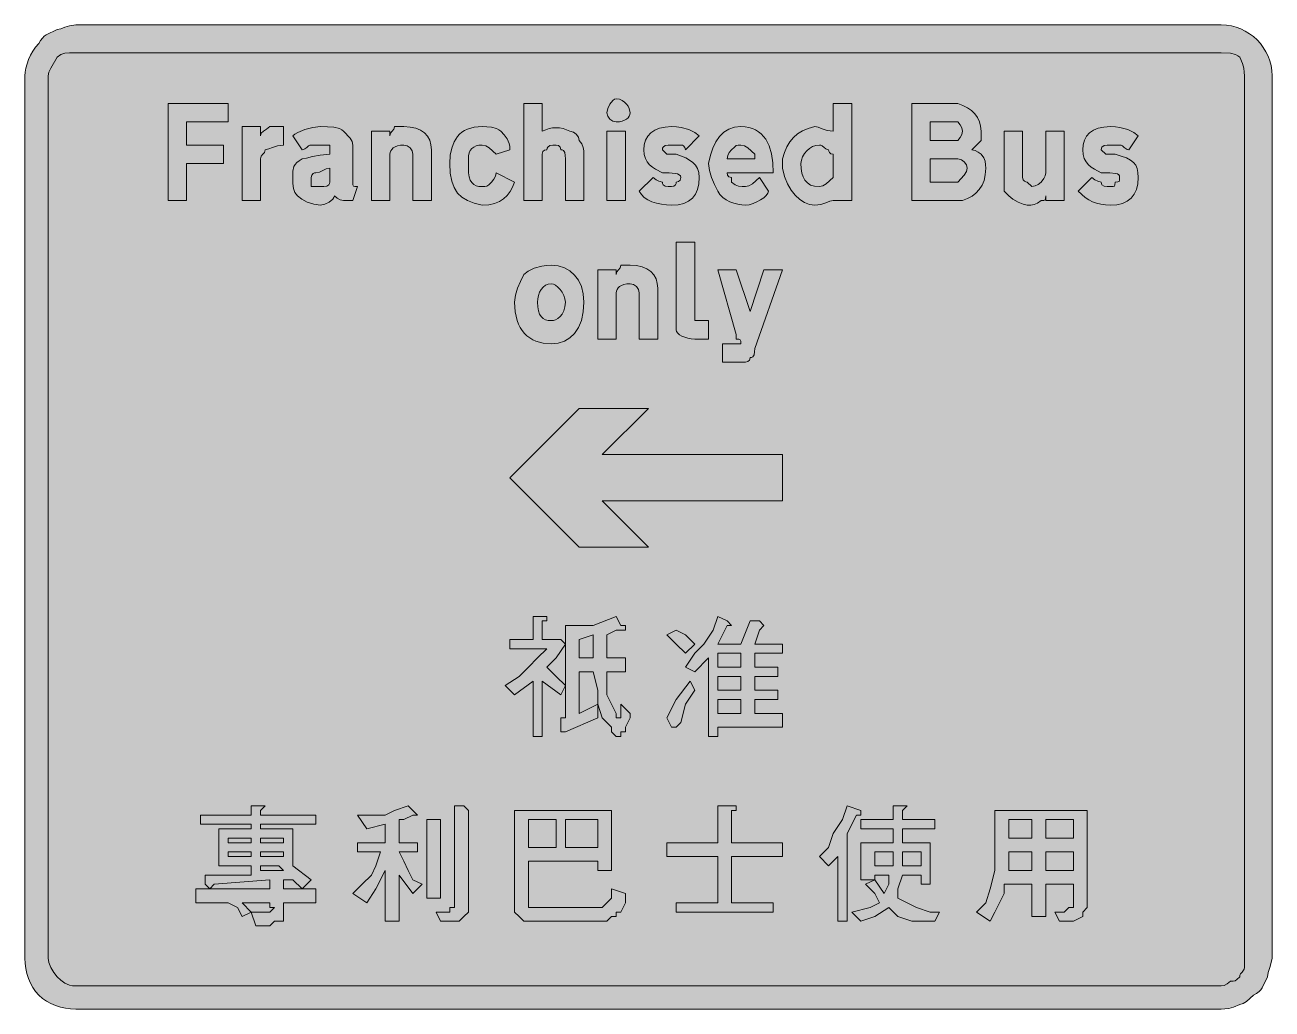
# Model space of a CAD drawing. Header units: metres. Extents: x 121 to 445, y 7 to 263.
import ezdxf

# ---------------------------------------------------------------- set-up
doc = ezdxf.new("R2010")
doc.units = ezdxf.units.M
doc.layers.add('FILL_BLACK_000000', color=7, linetype='Continuous', true_color=0x000000)
doc.layers.add('FILL_WHITE_FFFFFF', color=7, linetype='Continuous', true_color=0xffffff)

msp = doc.modelspace()

# ---------------------------------------------------------------- hatches: boundary and pattern name
at = {"layer": 'FILL_BLACK_000000', "true_color": 0x000000}
h = msp.add_hatch(color=7, dxfattribs=at)
h.dxf.hatch_style = 1
h.paths.add_polyline_path([(445.47, 20.4), (445.28, 19.31), (444.87, 18), (444.46, 16.69), (444.27, 15.6), (442.92, 12.75), (442.55, 12.21), (442.08, 11.72), (441.46, 11.25), (440.67, 10.8), (438.87, 9.15), (437.97, 8.61), (437.07, 8.4), (435.48, 7.71), (434.22, 7.35), (433.19, 7.22), (432.27, 7.2), (134.67, 7.2), (133.32, 7.26), (131.99, 7.42), (130.68, 7.71), (129.42, 8.1), (128.21, 8.61), (127.08, 9.22), (126.02, 9.96), (125.07, 10.8), (124.23, 11.75), (123.5, 12.81), (122.88, 13.94), (122.37, 15.15), (121.98, 16.41), (121.7, 17.72), (121.53, 19.05), (121.47, 20.4), (121.47, 249.6), (121.53, 250.55), (121.7, 251.59), (122.37, 253.8), (122.88, 254.92), (123.5, 256.01), (124.23, 257.05), (125.07, 258), (125.52, 258.79), (125.99, 259.41), (126.48, 259.88), (127.02, 260.25), (129.87, 261.6), (130.79, 261.79), (131.82, 262.2), (133.08, 262.61), (134.67, 262.8), (432.27, 262.8), (433.6, 262.73), (434.9, 262.53), (436.16, 262.2), (437.37, 261.75), (438.52, 261.19), (439.61, 260.52), (440.63, 259.76), (441.57, 258.9), (442.43, 257.96), (443.19, 256.94), (443.86, 255.85), (444.42, 254.7), (444.87, 253.49), (445.2, 252.23), (445.4, 250.93), (445.47, 249.6), (445.47, 20.4)])
h = msp.add_hatch(color=7, dxfattribs=at)
h.dxf.hatch_style = 1
h.paths.add_polyline_path([(278.61, 239.55), (278.45, 239.12), (278.16, 238.71), (277.77, 238.35), (277.26, 238.04), (276.65, 237.81), (275.91, 237.65), (275.07, 237.6), (274.19, 237.81), (273.42, 238.35), (272.88, 239.12), (272.67, 240), (272.88, 241.07), (273.42, 242.25), (274.19, 243.21), (274.62, 243.49), (275.07, 243.6), (275.91, 243.49), (276.65, 243.21), (277.26, 242.78), (277.77, 242.25), (278.16, 241.67), (278.45, 241.07), (278.67, 240), (278.61, 239.55)])
h = msp.add_hatch(color=7, dxfattribs=at)
h.dxf.hatch_style = 1
h.paths.add_polyline_path([(163.47, 217.2), (158.67, 217.2), (158.67, 242.4), (174.27, 242.4), (174.27, 237.6), (163.47, 237.6), (163.47, 231.6), (173.07, 231.6), (173.07, 226.8), (163.47, 226.8), (163.47, 217.2)])
h = msp.add_hatch(color=7, dxfattribs=at)
h.dxf.hatch_style = 1
h.paths.add_polyline_path([(256.77, 235.59), (257.67, 235.87), (258.57, 236.04), (259.47, 236.1), (260.37, 236.04), (261.27, 235.87), (262.17, 235.59), (263.07, 235.2), (263.95, 234.99), (264.72, 234.45), (265.26, 233.68), (265.47, 232.8), (266.16, 231.9), (266.52, 231), (266.65, 230.1), (266.67, 229.2), (266.67, 217.2), (261.87, 217.2), (261.87, 228), (261.85, 228.88), (261.72, 229.65), (261.36, 230.19), (261.07, 230.35), (260.67, 230.4), (260.62, 230.8), (260.48, 231.09), (260.07, 231.45), (259.47, 231.6), (258.59, 231.58), (257.82, 231.45), (257.28, 231.09), (257.12, 230.8), (257.07, 230.4), (256.47, 230.25), (256.06, 229.89), (255.92, 229.6), (255.87, 229.2), (255.87, 228), (255.87, 217.2), (251.07, 217.2), (251.07, 242.4), (255.87, 242.4), (255.87, 235.2), (256.77, 235.59)])
h = msp.add_hatch(color=7, dxfattribs=at)
h.dxf.hatch_style = 1
h.paths.add_polyline_path([(336.27, 242.4), (336.27, 217.2), (331.47, 217.2), (330.55, 217.01), (329.52, 216.6), (328.26, 216.19), (326.67, 216), (325.32, 216.17), (324.01, 216.66), (322.75, 217.46), (321.57, 218.55), (320.51, 219.93), (319.58, 221.57), (318.83, 223.46), (318.27, 225.6), (318.27, 228), (318.78, 229.69), (319.41, 231.17), (320.19, 232.45), (321.12, 233.55), (322.22, 234.48), (323.5, 235.26), (324.98, 235.89), (326.67, 236.4), (327.59, 236.21), (328.62, 235.8), (329.88, 235.39), (331.47, 235.2), (331.47, 242.4), (336.27, 242.4)])
h.paths.add_polyline_path([(331.47, 229.2), (330.87, 229.35), (330.46, 229.71), (330.32, 230), (330.27, 230.4), (329.87, 230.45), (329.56, 230.59), (329.07, 231), (328.58, 231.41), (328.27, 231.55), (327.87, 231.6), (326.97, 231.49), (326.11, 231.19), (325.3, 230.71), (324.57, 230.1), (323.96, 229.37), (323.48, 228.56), (323.18, 227.7), (323.07, 226.8), (323.13, 225.51), (323.31, 224.34), (323.64, 223.32), (324.12, 222.45), (324.77, 221.75), (325.6, 221.23), (326.63, 220.91), (327.87, 220.8), (328.77, 221.01), (329.67, 221.55), (331.47, 223.2), (331.47, 228), (331.47, 229.2)], flags=16)
h = msp.add_hatch(color=7, dxfattribs=at)
h.dxf.hatch_style = 1
h.paths.add_polyline_path([(361.47, 242.4), (363.87, 242.4), (365.16, 241.89), (366.33, 241.27), (367.35, 240.54), (368.22, 239.7), (368.92, 238.74), (369.44, 237.67), (369.76, 236.49), (369.87, 235.2), (369.87, 232.8), (367.47, 230.4), (368.35, 230.21), (369.12, 229.8), (369.87, 229.2), (370.56, 228.3), (370.92, 227.4), (371.05, 226.5), (371.07, 225.6), (370.96, 223.91), (370.64, 222.43), (370.12, 221.15), (369.42, 220.05), (368.55, 219.12), (367.53, 218.34), (366.36, 217.71), (365.07, 217.2), (363.87, 217.2), (362.67, 217.2), (361.47, 217.2), (351.87, 217.2), (351.87, 242.4), (360.27, 242.4), (361.47, 242.4)])
h.paths.add_polyline_path([(363.87, 237.6), (362.67, 237.6), (361.47, 237.6), (356.67, 237.6), (356.67, 232.8), (361.47, 232.8), (362.67, 232.8), (363.87, 232.8), (364.47, 233.55), (364.88, 234.32), (365.07, 235.2), (364.88, 236.08), (364.47, 236.85), (363.87, 237.6)], flags=16)
h.paths.add_polyline_path([(362.67, 222), (363.87, 222), (365.52, 223.8), (366.06, 224.7), (366.27, 225.6), (366.06, 226.48), (365.52, 227.25), (364.75, 227.79), (363.87, 228), (362.67, 228), (361.47, 228), (356.67, 228), (356.67, 222), (361.47, 222), (362.67, 222)], flags=16)
h = msp.add_hatch(color=7, dxfattribs=at)
h.dxf.hatch_style = 1
h.paths.add_polyline_path([(177.87, 236.4), (182.67, 236.4), (182.67, 234), (182.72, 234.4), (182.88, 234.71), (183.42, 235.2), (184.19, 235.69), (185.07, 236.4), (188.67, 236.4), (188.67, 231.6), (187.08, 231.41), (185.82, 231), (184.79, 230.59), (183.87, 230.4), (183.82, 230), (183.68, 229.69), (183.27, 229.2), (182.86, 228.71), (182.72, 228.4), (182.67, 228), (182.67, 217.2), (177.87, 217.2), (177.87, 236.4)])
h = msp.add_hatch(color=7, dxfattribs=at)
h.dxf.hatch_style = 1
h.paths.add_polyline_path([(204.27, 217.2), (203.39, 217.39), (202.62, 217.8), (201.87, 218.4), (201.76, 217.95), (201.48, 217.52), (200.52, 216.75), (199.34, 216.21), (198.27, 216), (196.49, 216.21), (194.82, 216.75), (193.38, 217.52), (192.27, 218.4), (191.58, 219.32), (191.22, 220.35), (191.09, 221.61), (191.07, 223.2), (191.11, 224.79), (191.37, 226.05), (191.66, 226.59), (192.08, 227.08), (192.68, 227.55), (193.47, 228), (194.6, 228.19), (196.17, 228.6), (198.2, 229.01), (200.67, 229.2), (200.67, 230.4), (200.67, 231.6), (199.47, 231.6), (195.87, 231.6), (195.47, 231.55), (195.16, 231.41), (194.67, 231), (194.18, 230.59), (193.87, 230.45), (193.47, 230.4), (191.07, 234), (191.63, 234.45), (192.36, 234.88), (194.22, 235.65), (196.3, 236.19), (198.27, 236.4), (200.05, 236.38), (201.72, 236.25), (203.16, 235.89), (203.77, 235.6), (204.27, 235.2), (205.92, 233.4), (206.46, 232.5), (206.67, 231.6), (206.67, 222), (206.69, 221.31), (206.82, 220.95), (207.18, 220.82), (207.87, 220.8), (206.67, 217.2), (204.27, 217.2)])
h.paths.add_polyline_path([(198.27, 220.8), (199.15, 220.82), (199.92, 220.95), (200.46, 221.31), (200.62, 221.6), (200.67, 222), (200.67, 225.6), (199.77, 225.41), (198.87, 225), (197.97, 224.59), (197.07, 224.4), (196.67, 224.35), (196.38, 224.21), (196.02, 223.8), (195.87, 223.2), (195.87, 220.8), (198.27, 220.8)], flags=16)
h = msp.add_hatch(color=7, dxfattribs=at)
h.dxf.hatch_style = 1
h.paths.add_polyline_path([(222.27, 217.2), (222.27, 228), (222.27, 229.2), (222.06, 230.08), (221.52, 230.85), (220.75, 231.39), (219.87, 231.6), (219.03, 231.55), (218.3, 231.39), (217.68, 231.16), (217.17, 230.85), (216.78, 230.49), (216.5, 230.08), (216.33, 229.65), (216.27, 229.2), (216.27, 228), (216.27, 217.2), (211.47, 217.2), (211.47, 235.2), (216.27, 235.2), (216.27, 234), (216.32, 234.4), (216.46, 234.71), (216.87, 235.2), (217.28, 235.69), (217.42, 236), (217.47, 236.4), (219.87, 236.4), (221.56, 236.29), (223.02, 235.97), (224.26, 235.45), (225.27, 234.75), (226.06, 233.88), (226.62, 232.86), (226.96, 231.69), (227.07, 230.4), (227.07, 217.2), (222.27, 217.2)])
h = msp.add_hatch(color=7, dxfattribs=at)
h.dxf.hatch_style = 1
h.paths.add_polyline_path([(242.67, 236.25), (243.98, 235.89), (244.57, 235.6), (245.07, 235.2), (245.95, 234.28), (246.72, 233.25), (247.26, 231.99), (247.42, 231.25), (247.47, 230.4), (243.87, 229.2), (242.07, 230.85), (241.17, 231.39), (240.27, 231.6), (239.43, 231.54), (238.7, 231.37), (238.08, 231.09), (237.57, 230.7), (237.18, 230.19), (236.9, 229.57), (236.73, 228.84), (236.67, 228), (236.67, 226.8), (236.67, 225.6), (236.73, 224.36), (236.9, 223.33), (237.18, 222.5), (237.57, 221.85), (238.08, 221.37), (238.7, 221.04), (239.43, 220.86), (240.27, 220.8), (240.98, 220.82), (241.47, 220.95), (241.96, 221.31), (242.67, 222), (243.27, 222.75), (243.68, 223.52), (243.87, 224.4), (248.67, 222), (248.16, 220.71), (247.53, 219.54), (246.75, 218.52), (245.82, 217.65), (244.72, 216.95), (243.44, 216.43), (241.96, 216.11), (240.27, 216), (238.19, 216.51), (236.43, 217.18), (234.98, 218.05), (233.82, 219.15), (232.95, 220.54), (232.34, 222.24), (231.98, 224.32), (231.87, 226.8), (231.98, 228.94), (232.34, 230.83), (232.95, 232.47), (233.82, 233.85), (234.36, 234.43), (234.98, 234.94), (235.66, 235.38), (236.43, 235.74), (238.19, 236.23), (240.27, 236.4), (242.67, 236.25)])
h = msp.add_hatch(color=7, dxfattribs=at)
h.dxf.hatch_style = 1
h.paths.add_polyline_path([(272.67, 217.2), (272.67, 235.2), (277.47, 235.2), (277.47, 217.2), (272.67, 217.2)])
h = msp.add_hatch(color=7, dxfattribs=at)
h.dxf.hatch_style = 1
h.paths.add_polyline_path([(296.56, 221.51), (296.22, 220.05), (295.66, 218.81), (294.87, 217.8), (293.86, 217.01), (292.62, 216.45), (291.16, 216.11), (289.47, 216), (288.12, 216.06), (286.81, 216.22), (285.55, 216.51), (284.37, 216.9), (283.31, 217.41), (282.38, 218.02), (281.63, 218.76), (281.07, 219.6), (284.67, 223.2), (285.42, 222.6), (286.19, 222.19), (287.07, 222), (287.12, 221.6), (287.28, 221.31), (287.82, 220.95), (288.59, 220.82), (289.47, 220.8), (290.07, 220.95), (290.48, 221.31), (290.62, 221.6), (290.67, 222), (291.27, 222.15), (291.68, 222.51), (291.82, 222.8), (291.87, 223.2), (291.76, 223.6), (291.46, 223.89), (290.98, 224.11), (290.37, 224.25), (288.83, 224.38), (287.07, 224.4), (285.31, 225.34), (284.5, 225.88), (283.77, 226.5), (283.16, 227.24), (282.68, 228.11), (282.38, 229.16), (282.27, 230.4), (282.38, 231.69), (282.72, 232.86), (283.28, 233.88), (284.07, 234.75), (285.08, 235.45), (286.32, 235.97), (287.78, 236.29), (289.47, 236.4), (290.76, 236.35), (291.95, 236.19), (293.97, 235.65), (295.55, 234.88), (296.67, 234), (293.07, 230.4), (292.92, 231), (292.56, 231.41), (292.27, 231.55), (291.87, 231.6), (289.47, 231.6), (288.59, 231.58), (287.82, 231.45), (287.28, 231.09), (287.12, 230.8), (287.07, 230.4), (288.27, 229.2), (290.67, 229.2), (293.13, 228.26), (294.15, 227.72), (295.02, 227.1), (295.72, 226.36), (296.24, 225.49), (296.56, 224.44), (296.67, 223.2), (296.56, 221.51)])
h = msp.add_hatch(color=7, dxfattribs=at)
h.dxf.hatch_style = 1
h.paths.add_polyline_path([(304.02, 223.8), (304.38, 223.39), (304.67, 223.25), (305.07, 223.2), (305.07, 222), (305.97, 221.31), (306.87, 220.95), (307.77, 220.82), (308.67, 220.8), (309.57, 221.01), (310.47, 221.55), (312.27, 223.2), (314.67, 219.6), (314.51, 219.1), (314.07, 218.53), (313.4, 217.93), (312.57, 217.35), (311.62, 216.82), (310.62, 216.39), (309.62, 216.11), (308.67, 216), (307.72, 216.06), (306.7, 216.22), (305.65, 216.51), (304.62, 216.9), (303.64, 217.41), (302.76, 218.02), (302.03, 218.76), (301.47, 219.6), (300.59, 221.4), (299.82, 223.2), (299.28, 225), (299.07, 226.8), (299.58, 228.94), (300.21, 230.83), (300.99, 232.47), (301.92, 233.85), (303.02, 234.94), (304.3, 235.74), (305.78, 236.23), (307.47, 236.4), (308.55, 236.34), (309.55, 236.18), (310.47, 235.91), (311.31, 235.54), (312.08, 235.07), (312.76, 234.5), (313.38, 233.84), (313.92, 233.1), (314.79, 231.36), (315.4, 229.31), (315.76, 226.98), (315.87, 224.4), (303.87, 224.4), (304.02, 223.8)])
h.paths.add_polyline_path([(311.07, 229.2), (309.27, 230.85), (308.37, 231.39), (307.47, 231.6), (306.76, 231.58), (306.27, 231.45), (305.78, 231.09), (305.07, 230.4), (304.47, 229.65), (304.06, 228.88), (303.87, 228), (311.07, 228), (311.07, 229.2)], flags=16)
h = msp.add_hatch(color=7, dxfattribs=at)
h.dxf.hatch_style = 1
h.paths.add_polyline_path([(391.47, 235.2), (391.47, 217.2), (386.67, 217.2), (386.67, 218.4), (386.65, 217.71), (386.52, 217.35), (386.16, 217.22), (385.47, 217.2), (384.57, 216.51), (383.67, 216.15), (382.77, 216.02), (381.87, 216), (380.78, 216.21), (379.47, 216.75), (378.16, 217.52), (377.07, 218.4), (375.87, 219.6), (375.87, 222), (375.87, 235.2), (380.67, 235.2), (380.67, 224.4), (380.67, 223.2), (380.82, 222.6), (381.18, 222.19), (381.47, 222.05), (381.87, 222), (383.07, 220.8), (383.95, 220.99), (384.72, 221.4), (385.47, 222), (386.16, 222.88), (386.52, 223.65), (386.67, 224.4), (386.67, 235.2), (391.47, 235.2)])
h = msp.add_hatch(color=7, dxfattribs=at)
h.dxf.hatch_style = 1
h.paths.add_polyline_path([(410.56, 221.51), (410.22, 220.05), (409.66, 218.81), (408.87, 217.8), (407.86, 217.01), (406.62, 216.45), (405.16, 216.11), (403.47, 216), (402.17, 216.06), (400.98, 216.22), (399.86, 216.51), (398.82, 216.9), (397.83, 217.41), (396.89, 218.02), (395.07, 219.6), (398.67, 223.2), (399.42, 222.6), (400.19, 222.19), (401.07, 222), (401.12, 221.6), (401.28, 221.31), (401.82, 220.95), (402.59, 220.82), (403.47, 220.8), (404.16, 220.82), (404.52, 220.95), (404.65, 221.31), (404.67, 222), (405.36, 222.02), (405.72, 222.15), (405.85, 222.51), (405.87, 223.2), (405.81, 223.6), (405.63, 223.89), (405.3, 224.11), (404.82, 224.25), (403.34, 224.38), (401.07, 224.4), (399.31, 225.34), (398.5, 225.88), (397.77, 226.5), (397.16, 227.24), (396.68, 228.11), (396.38, 229.16), (396.27, 230.4), (396.38, 231.69), (396.72, 232.86), (397.28, 233.88), (398.07, 234.75), (399.08, 235.45), (400.32, 235.97), (401.78, 236.29), (403.47, 236.4), (404.76, 236.35), (405.95, 236.19), (407.97, 235.65), (409.55, 234.88), (410.67, 234), (408.27, 230.4), (407.87, 230.45), (407.56, 230.59), (407.07, 231), (406.58, 231.41), (406.27, 231.55), (405.87, 231.6), (403.47, 231.6), (402.59, 231.58), (401.82, 231.45), (401.28, 231.09), (401.12, 230.8), (401.07, 230.4), (402.27, 229.2), (404.67, 229.2), (406.31, 228.75), (407.63, 228.26), (408.68, 227.72), (409.47, 227.1), (410.04, 226.36), (410.41, 225.49), (410.61, 224.44), (410.67, 223.2), (410.56, 221.51)])
h = msp.add_hatch(color=7, dxfattribs=at)
h.dxf.hatch_style = 1
h.paths.add_polyline_path([(295.47, 187.2), (295.47, 186), (299.07, 186), (299.07, 181.2), (297.87, 181.2), (295.47, 181.2), (294.57, 181.25), (293.71, 181.41), (292.17, 181.95), (291.56, 182.31), (291.08, 182.72), (290.78, 183.15), (290.67, 183.6), (290.67, 184.8), (290.67, 206.4), (295.47, 206.4), (295.47, 187.2)])
h = msp.add_hatch(color=7, dxfattribs=at)
h.dxf.hatch_style = 1
h.paths.add_polyline_path([(266.03, 186.07), (265.28, 184.22), (264.27, 182.7), (263.04, 181.52), (261.61, 180.67), (260.01, 180.17), (258.27, 180), (256.13, 180.17), (254.24, 180.67), (253.38, 181.05), (252.6, 181.52), (251.87, 182.07), (251.22, 182.7), (250.64, 183.42), (250.13, 184.22), (249.69, 185.1), (249.33, 186.07), (248.84, 188.27), (248.67, 190.8), (248.88, 192.6), (249.42, 194.4), (250.19, 196.2), (251.07, 198), (252.2, 198.88), (253.77, 199.65), (255.8, 200.19), (256.98, 200.35), (258.27, 200.4), (260.01, 200.23), (261.61, 199.74), (263.04, 198.94), (264.27, 197.85), (265.28, 196.47), (266.03, 194.83), (266.51, 192.94), (266.67, 190.8), (266.51, 188.27), (266.03, 186.07)])
h.paths.add_polyline_path([(261.48, 192.56), (261.05, 193.37), (260.52, 194.1), (259.94, 194.71), (259.34, 195.19), (258.77, 195.49), (258.27, 195.6), (257.43, 195.49), (256.7, 195.19), (256.08, 194.71), (255.57, 194.1), (255.18, 193.37), (254.9, 192.56), (254.73, 191.7), (254.67, 190.8), (254.73, 189.56), (254.9, 188.53), (255.18, 187.7), (255.57, 187.05), (256.08, 186.57), (256.7, 186.24), (257.43, 186.06), (258.27, 186), (258.77, 186.06), (259.34, 186.24), (259.94, 186.57), (260.52, 187.05), (261.05, 187.7), (261.48, 188.53), (261.76, 189.56), (261.87, 190.8), (261.76, 191.7), (261.48, 192.56)], flags=16)
h = msp.add_hatch(color=7, dxfattribs=at)
h.dxf.hatch_style = 1
h.paths.add_polyline_path([(281.07, 181.2), (281.07, 192), (281.07, 193.2), (280.86, 194.08), (280.32, 194.85), (279.55, 195.39), (278.67, 195.6), (277.83, 195.55), (277.1, 195.39), (276.48, 195.16), (275.97, 194.85), (275.58, 194.49), (275.3, 194.08), (275.13, 193.65), (275.07, 193.2), (275.07, 192), (275.07, 181.2), (270.27, 181.2), (270.27, 199.2), (275.07, 199.2), (275.07, 198), (275.12, 198.4), (275.26, 198.71), (275.67, 199.2), (276.08, 199.69), (276.22, 200), (276.27, 200.4), (278.67, 200.4), (280.36, 200.29), (281.82, 199.97), (283.06, 199.45), (284.07, 198.75), (284.86, 197.88), (285.42, 196.86), (285.76, 195.69), (285.87, 194.4), (285.87, 193.2), (285.87, 181.2), (281.07, 181.2)])
h = msp.add_hatch(color=7, dxfattribs=at)
h.dxf.hatch_style = 1
h.paths.add_polyline_path([(311.07, 178.8), (311.05, 177.92), (310.92, 177.15), (310.56, 176.61), (310.27, 176.45), (309.87, 176.4), (309.82, 176), (309.68, 175.71), (309.27, 175.35), (308.67, 175.2), (302.67, 175.2), (302.67, 180), (305.07, 180), (306.27, 180), (307.47, 180), (307.45, 180.69), (307.32, 181.05), (306.96, 181.18), (306.27, 181.2), (306.27, 182.4), (301.47, 199.2), (306.27, 199.2), (309.87, 188.4), (313.47, 199.2), (318.27, 199.2), (311.07, 178.8)])
h = msp.add_hatch(color=7, dxfattribs=at)
h.dxf.hatch_style = 1
h.paths.add_polyline_path([(283.47, 163.2), (271.47, 151.2), (318.27, 151.2), (318.27, 139.2), (271.47, 139.2), (283.47, 127.2), (265.47, 127.2), (247.47, 145.2), (265.47, 163.2), (283.47, 163.2)])
h = msp.add_hatch(color=7, dxfattribs=at)
h.dxf.hatch_style = 1
h.paths.add_polyline_path([(247.47, 103.2), (253.47, 103.2), (253.47, 109.2), (254.67, 109.2), (255.87, 109.2), (257.07, 109.2), (257.07, 108), (255.87, 108), (255.87, 103.2), (260.67, 103.2), (261.87, 102), (259.47, 98.4), (257.07, 96), (259.47, 93.6), (261.87, 91.2), (260.67, 88.8), (255.87, 92.4), (255.87, 78), (253.47, 78), (253.47, 92.4), (248.67, 88.8), (246.27, 91.2), (249.87, 93.6), (252.27, 96), (254.67, 98.4), (257.07, 100.8), (247.47, 100.8), (247.47, 103.2)])
h = msp.add_hatch(color=7, dxfattribs=at)
h.dxf.hatch_style = 1
h.paths.add_polyline_path([(260.67, 79.2), (260.67, 80.4), (260.67, 82.8), (261.87, 82.8), (261.87, 106.8), (264.27, 106.8), (269.07, 106.8), (275.07, 109.2), (276.27, 106.8), (277.47, 106.8), (277.47, 105.6), (276.27, 105.6), (275.07, 105.6), (272.67, 104.4), (272.67, 98.4), (277.47, 98.4), (277.47, 94.8), (272.67, 94.8), (272.67, 92.4), (272.67, 88.8), (273.87, 86.4), (275.07, 84), (275.07, 82.8), (276.27, 82.8), (276.27, 84), (276.27, 86.4), (278.67, 84), (278.67, 82.8), (277.47, 80.4), (277.47, 79.2), (276.27, 79.2), (276.27, 78), (275.07, 78), (273.87, 79.2), (273.87, 80.4), (271.47, 82.8), (270.27, 86.4), (270.27, 82.8), (261.87, 79.2), (260.67, 79.2)])
h.paths.add_polyline_path([(270.27, 90), (269.07, 94.8), (265.47, 94.8), (265.47, 84), (270.27, 86.4), (270.27, 90)], flags=16)
h.paths.add_polyline_path([(269.07, 104.4), (265.47, 103.2), (265.47, 98.4), (269.07, 98.4), (269.07, 104.4)], flags=16)
h = msp.add_hatch(color=7, dxfattribs=at)
h.dxf.hatch_style = 1
h.paths.add_polyline_path([(301.47, 109.2), (303.87, 108), (305.07, 106.8), (303.87, 106.8), (301.47, 102), (307.47, 102), (309.87, 108), (312.27, 108), (313.47, 106.8), (312.27, 105.6), (311.07, 102), (318.27, 102), (318.27, 99.6), (311.07, 99.6), (311.07, 96), (317.07, 96), (317.07, 93.6), (311.07, 93.6), (311.07, 90), (317.07, 90), (317.07, 87.6), (311.07, 87.6), (311.07, 84), (318.27, 84), (318.27, 80.4), (301.47, 80.4), (301.47, 78), (299.07, 78), (299.07, 98.4), (295.47, 94.8), (293.07, 96), (295.47, 99.6), (297.87, 102), (300.27, 105.6), (301.47, 109.2)])
h.paths.add_polyline_path([(301.47, 90), (307.47, 90), (307.47, 93.6), (301.47, 93.6), (301.47, 90)], flags=16)
h.paths.add_polyline_path([(301.47, 99.6), (301.47, 96), (307.47, 96), (307.47, 99.6), (301.47, 99.6)], flags=16)
h.paths.add_polyline_path([(307.47, 87.6), (301.47, 87.6), (301.47, 84), (307.47, 84), (307.47, 87.6)], flags=16)
h = msp.add_hatch(color=7, dxfattribs=at)
h.dxf.hatch_style = 1
h.paths.add_polyline_path([(290.67, 102), (288.27, 104.4), (290.67, 105.6), (293.07, 104.4), (295.47, 102), (293.07, 99.6), (290.67, 102)])
h = msp.add_hatch(color=7, dxfattribs=at)
h.dxf.hatch_style = 1
h.paths.add_polyline_path([(290.67, 87.6), (294.27, 92.4), (295.47, 90), (293.07, 86.4), (291.87, 81.6), (290.67, 80.4), (289.47, 80.4), (288.27, 82.8), (290.67, 87.6)])
h = msp.add_hatch(color=7, dxfattribs=at)
h.dxf.hatch_style = 1
h.paths.add_polyline_path([(180.27, 54), (180.27, 55.2), (167.07, 55.2), (167.07, 57.6), (180.27, 57.6), (180.27, 60), (182.67, 60), (183.87, 60), (182.67, 58.8), (182.67, 57.6), (197.07, 57.6), (197.07, 55.2), (182.67, 55.2), (182.67, 54), (191.07, 54), (191.07, 44.4), (195.87, 40.8), (193.47, 38.4), (197.07, 38.4), (197.07, 34.8), (188.67, 34.8), (188.67, 33.6), (188.67, 31.2), (188.67, 30), (186.27, 30), (185.07, 28.8), (181.47, 28.8), (180.27, 32.4), (177.87, 31.2), (176.67, 33.6), (174.27, 34.8), (165.87, 34.8), (165.87, 38.4), (169.47, 38.4), (168.27, 39.6), (168.27, 42), (180.27, 42), (180.27, 44.4), (171.87, 44.4), (171.87, 54), (180.27, 54)])
h.paths.add_polyline_path([(191.07, 40.8), (188.67, 40.8), (188.67, 38.4), (193.47, 38.4), (191.07, 40.8)], flags=16)
h.paths.add_polyline_path([(183.87, 32.4), (185.07, 32.4), (186.27, 33.6), (185.07, 33.6), (185.07, 34.8), (177.87, 34.8), (180.27, 32.4), (183.87, 32.4)], flags=16)
h.paths.add_polyline_path([(185.07, 38.4), (185.07, 40.8), (170.67, 39.6), (169.47, 38.4), (185.07, 38.4)], flags=16)
h.paths.add_polyline_path([(187.47, 44.4), (182.67, 44.4), (182.67, 43.2), (188.67, 43.2), (187.47, 44.4)], flags=16)
h.paths.add_polyline_path([(188.67, 50.4), (188.67, 51.6), (182.67, 51.6), (182.67, 50.4), (188.67, 50.4)], flags=16)
h.paths.add_polyline_path([(182.67, 46.8), (188.67, 46.8), (188.67, 48), (182.67, 48), (182.67, 46.8)], flags=16)
h.paths.add_polyline_path([(174.27, 51.6), (174.27, 50.4), (180.27, 50.4), (180.27, 51.6), (174.27, 51.6)], flags=16)
h.paths.add_polyline_path([(180.27, 48), (174.27, 48), (174.27, 46.8), (180.27, 46.8), (180.27, 48)], flags=16)
h = msp.add_hatch(color=7, dxfattribs=at)
h.dxf.hatch_style = 1
h.paths.add_polyline_path([(211.47, 57.6), (215.07, 57.6), (217.47, 58.8), (221.07, 60), (223.47, 57.6), (222.27, 57.6), (219.87, 56.4), (218.67, 56.4), (218.67, 50.4), (223.47, 50.4), (223.47, 48), (218.67, 48), (219.87, 45.6), (221.07, 43.2), (222.27, 40.8), (224.67, 39.6), (222.27, 37.2), (218.67, 42), (218.67, 30), (215.07, 30), (215.07, 43.2), (212.67, 38.4), (210.27, 34.8), (206.67, 37.2), (209.07, 39.6), (211.47, 42), (212.67, 44.4), (213.87, 48), (207.87, 48), (207.87, 50.4), (215.07, 50.4), (215.07, 55.2), (210.27, 54), (207.87, 57.6), (211.47, 57.6)])
h = msp.add_hatch(color=7, dxfattribs=at)
h.dxf.hatch_style = 1
h.paths.add_polyline_path([(231.87, 32.4), (231.87, 33.6), (233.07, 33.6), (233.07, 34.8), (233.07, 36), (233.07, 60), (235.47, 60), (236.67, 58.8), (236.67, 57.6), (236.67, 34.8), (236.67, 32.4), (235.47, 31.2), (234.27, 30), (231.87, 30), (229.47, 30), (228.27, 32.4), (231.87, 32.4)])
h = msp.add_hatch(color=7, dxfattribs=at)
h.dxf.hatch_style = 1
h.paths.add_polyline_path([(270.27, 43.2), (270.27, 45.6), (252.27, 45.6), (252.27, 34.8), (252.27, 33.6), (253.47, 33.6), (270.27, 33.6), (271.47, 33.6), (272.67, 34.8), (273.87, 36), (273.87, 38.4), (277.47, 37.2), (277.47, 36), (277.47, 34.8), (276.27, 32.4), (275.07, 32.4), (275.07, 31.2), (273.87, 31.2), (272.67, 30), (271.47, 30), (252.27, 30), (251.07, 30), (249.87, 31.2), (248.67, 32.4), (248.67, 33.6), (248.67, 58.8), (273.87, 58.8), (273.87, 43.2), (270.27, 43.2)])
h.paths.add_polyline_path([(252.27, 56.4), (252.27, 49.2), (259.47, 49.2), (259.47, 56.4), (252.27, 56.4)], flags=16)
h.paths.add_polyline_path([(270.27, 56.4), (261.87, 56.4), (261.87, 49.2), (270.27, 49.2), (270.27, 56.4)], flags=16)
h = msp.add_hatch(color=7, dxfattribs=at)
h.dxf.hatch_style = 1
h.paths.add_polyline_path([(305.07, 60), (306.27, 60), (306.27, 58.8), (305.07, 58.8), (305.07, 50.4), (318.27, 50.4), (318.27, 46.8), (305.07, 46.8), (305.07, 34.8), (315.87, 34.8), (315.87, 32.4), (290.67, 32.4), (290.67, 34.8), (301.47, 34.8), (301.47, 46.8), (288.27, 46.8), (288.27, 50.4), (301.47, 50.4), (301.47, 60), (303.87, 60), (305.07, 60)])
h = msp.add_hatch(color=7, dxfattribs=at)
h.dxf.hatch_style = 1
h.paths.add_polyline_path([(330.27, 49.2), (331.47, 52.8), (333.87, 56.4), (335.07, 60), (338.67, 58.8), (338.67, 57.6), (337.47, 57.6), (335.07, 52.8), (335.07, 30), (332.67, 30), (332.67, 46.8), (330.27, 44.4), (327.87, 46.8), (330.27, 49.2)])
h = msp.add_hatch(color=7, dxfattribs=at)
h.dxf.hatch_style = 1
h.paths.add_polyline_path([(347.07, 54), (338.67, 54), (338.67, 56.4), (347.07, 56.4), (347.07, 60), (349.47, 60), (350.67, 60), (349.47, 58.8), (349.47, 56.4), (357.87, 56.4), (357.87, 54), (349.47, 54), (349.47, 50.4), (356.67, 50.4), (356.67, 39.6), (354.27, 39.6), (354.27, 42), (349.47, 42), (348.27, 38.4), (348.27, 36), (350.67, 34.8), (353.07, 33.6), (356.67, 32.4), (359.07, 32.4), (357.87, 30), (354.27, 30), (351.87, 30), (348.27, 31.2), (345.87, 33.6), (342.27, 31.2), (338.67, 30), (336.27, 32.4), (341.07, 33.6), (343.47, 34.8), (342.27, 37.2), (339.87, 39.6), (342.27, 40.8), (338.67, 40.8), (338.67, 50.4), (347.07, 50.4), (347.07, 54)])
h.paths.add_polyline_path([(344.67, 37.2), (345.87, 39.6), (345.87, 42), (342.27, 42), (342.27, 40.8), (344.67, 37.2)], flags=16)
h.paths.add_polyline_path([(354.27, 48), (349.47, 48), (349.47, 44.4), (354.27, 44.4), (354.27, 48)], flags=16)
h.paths.add_polyline_path([(347.07, 48), (342.27, 48), (342.27, 44.4), (347.07, 44.4), (347.07, 48)], flags=16)
h = msp.add_hatch(color=7, dxfattribs=at)
h.dxf.hatch_style = 1
h.paths.add_polyline_path([(393.87, 30), (391.47, 30), (390.27, 30), (389.07, 32.4), (391.47, 32.4), (392.67, 33.6), (393.87, 33.6), (393.87, 34.8), (393.87, 39.6), (386.67, 39.6), (386.67, 31.2), (383.07, 31.2), (383.07, 39.6), (375.87, 39.6), (375.87, 37.2), (374.67, 34.8), (373.47, 32.4), (372.27, 30), (368.67, 32.4), (371.07, 34.8), (372.27, 38.4), (373.47, 43.2), (373.47, 49.2), (373.47, 58.8), (397.47, 58.8), (397.47, 33.6), (396.27, 32.4), (396.27, 31.2), (393.87, 30)])
h.paths.add_polyline_path([(383.07, 51.6), (383.07, 56.4), (377.07, 56.4), (377.07, 51.6), (383.07, 51.6)], flags=16)
h.paths.add_polyline_path([(383.07, 43.2), (383.07, 48), (377.07, 48), (377.07, 43.2), (383.07, 43.2)], flags=16)
h.paths.add_polyline_path([(386.67, 56.4), (386.67, 51.6), (393.87, 51.6), (393.87, 56.4), (386.67, 56.4)], flags=16)
h.paths.add_polyline_path([(393.87, 48), (386.67, 48), (386.67, 43.2), (393.87, 43.2), (393.87, 48)], flags=16)
h = msp.add_hatch(color=7, dxfattribs=at)
h.dxf.hatch_style = 1
h.paths.add_polyline_path([(225.87, 56.4), (228.27, 56.4), (229.47, 56.4), (229.47, 55.2), (229.47, 36), (225.87, 36), (225.87, 56.4)])
at = {"layer": 'FILL_WHITE_FFFFFF', "true_color": 0xffffff}
h = msp.add_hatch(color=7, dxfattribs=at)
h.dxf.hatch_style = 1
h.paths.add_polyline_path([(438.27, 20.4), (438.27, 18), (438.22, 17.6), (438.08, 17.29), (437.67, 16.8), (437.26, 16.31), (437.12, 16), (437.07, 15.6), (436.36, 14.91), (435.87, 14.55), (435.38, 14.42), (434.67, 14.4), (433.79, 13.71), (433.02, 13.35), (432.27, 13.2), (134.67, 13.2), (133.82, 13.25), (133.08, 13.41), (131.82, 13.95), (130.79, 14.72), (129.87, 15.6), (128.99, 16.69), (128.22, 18), (127.68, 19.31), (127.47, 20.4), (127.47, 249.6), (127.68, 250.52), (128.22, 251.55), (129.87, 254.4), (130.79, 255.09), (131.82, 255.45), (133.08, 255.58), (134.67, 255.6), (432.27, 255.6), (434.67, 255.45), (435.98, 255.09), (436.57, 254.8), (437.07, 254.4), (437.76, 252.81), (438.12, 251.55), (438.25, 250.52), (438.27, 249.6), (438.27, 20.4)])

# ---------------------------------------------------------------- linework, layer by layer
at = {"layer": 'FILL_BLACK_000000', "lineweight": 0, "true_color": 0x000000}
for points in [[(445.47, 20.4), (445.28, 19.31), (444.87, 18), (444.46, 16.69), (444.27, 15.6), (442.92, 12.75), (442.55, 12.21), (442.08, 11.72), (441.46, 11.25), (440.67, 10.8), (438.87, 9.15), (437.97, 8.61), (437.07, 8.4), (435.48, 7.71), (434.22, 7.35), (433.19, 7.22), (432.27, 7.2), (134.67, 7.2), (133.32, 7.26), (131.99, 7.42), (130.68, 7.71), (129.42, 8.1), (128.21, 8.61), (127.08, 9.22), (126.02, 9.96), (125.07, 10.8), (124.23, 11.75), (123.5, 12.81), (122.88, 13.94), (122.37, 15.15), (121.98, 16.41), (121.7, 17.72), (121.53, 19.05), (121.47, 20.4), (121.47, 249.6), (121.53, 250.55), (121.7, 251.59), (122.37, 253.8), (122.88, 254.92), (123.5, 256.01), (124.23, 257.05), (125.07, 258), (125.52, 258.79), (125.99, 259.41), (126.48, 259.88), (127.02, 260.25), (129.87, 261.6), (130.79, 261.79), (131.82, 262.2), (133.08, 262.61), (134.67, 262.8), (432.27, 262.8), (433.6, 262.73), (434.9, 262.53), (436.16, 262.2), (437.37, 261.75), (438.52, 261.19), (439.61, 260.52), (440.63, 259.76), (441.57, 258.9), (442.43, 257.96), (443.19, 256.94), (443.86, 255.85), (444.42, 254.7), (444.87, 253.49), (445.2, 252.23), (445.4, 250.93), (445.47, 249.6)], [(278.61, 239.55), (278.45, 239.12), (278.16, 238.71), (277.77, 238.35), (277.26, 238.04), (276.65, 237.81), (275.91, 237.65), (275.07, 237.6), (274.19, 237.81), (273.42, 238.35), (272.88, 239.12), (272.67, 240), (272.88, 241.07), (273.42, 242.25), (274.19, 243.21), (274.62, 243.49), (275.07, 243.6), (275.91, 243.49), (276.65, 243.21), (277.26, 242.78), (277.77, 242.25), (278.16, 241.67), (278.45, 241.07), (278.67, 240)], [(163.47, 217.2), (158.67, 217.2), (158.67, 242.4), (174.27, 242.4), (174.27, 237.6), (163.47, 237.6), (163.47, 231.6), (173.07, 231.6), (173.07, 226.8), (163.47, 226.8)], [(256.77, 235.59), (257.67, 235.87), (258.57, 236.04), (259.47, 236.1), (260.37, 236.04), (261.27, 235.87), (262.17, 235.59), (263.07, 235.2), (263.95, 234.99), (264.72, 234.45), (265.26, 233.68), (265.47, 232.8), (266.16, 231.9), (266.52, 231), (266.65, 230.1), (266.67, 229.2), (266.67, 217.2), (261.87, 217.2), (261.87, 228), (261.85, 228.88), (261.72, 229.65), (261.36, 230.19), (261.07, 230.35), (260.67, 230.4), (260.62, 230.8), (260.48, 231.09), (260.07, 231.45), (259.47, 231.6), (258.59, 231.58), (257.82, 231.45), (257.28, 231.09), (257.12, 230.8), (257.07, 230.4), (256.47, 230.25), (256.06, 229.89), (255.92, 229.6), (255.87, 229.2), (255.87, 228), (255.87, 217.2), (251.07, 217.2), (251.07, 242.4), (255.87, 242.4), (255.87, 235.2)], [(336.27, 242.4), (336.27, 217.2), (331.47, 217.2), (330.55, 217.01), (329.52, 216.6), (328.26, 216.19), (326.67, 216), (325.32, 216.17), (324.01, 216.66), (322.75, 217.46), (321.57, 218.55), (320.51, 219.93), (319.58, 221.57), (318.83, 223.46), (318.27, 225.6), (318.27, 228), (318.78, 229.69), (319.41, 231.17), (320.19, 232.45), (321.12, 233.55), (322.22, 234.48), (323.5, 235.26), (324.98, 235.89), (326.67, 236.4), (327.59, 236.21), (328.62, 235.8), (329.88, 235.39), (331.47, 235.2), (331.47, 242.4)], [(361.47, 242.4), (363.87, 242.4), (365.16, 241.89), (366.33, 241.27), (367.35, 240.54), (368.22, 239.7), (368.92, 238.74), (369.44, 237.67), (369.76, 236.49), (369.87, 235.2), (369.87, 232.8), (367.47, 230.4), (368.35, 230.21), (369.12, 229.8), (369.87, 229.2), (370.56, 228.3), (370.92, 227.4), (371.05, 226.5), (371.07, 225.6), (370.96, 223.91), (370.64, 222.43), (370.12, 221.15), (369.42, 220.05), (368.55, 219.12), (367.53, 218.34), (366.36, 217.71), (365.07, 217.2), (363.87, 217.2), (362.67, 217.2), (361.47, 217.2), (351.87, 217.2), (351.87, 242.4), (360.27, 242.4)], [(363.87, 237.6), (362.67, 237.6), (361.47, 237.6), (356.67, 237.6), (356.67, 232.8), (361.47, 232.8), (362.67, 232.8), (363.87, 232.8), (364.47, 233.55), (364.88, 234.32), (365.07, 235.2), (364.88, 236.08), (364.47, 236.85)], [(177.87, 236.4), (182.67, 236.4), (182.67, 234), (182.72, 234.4), (182.88, 234.71), (183.42, 235.2), (184.19, 235.69), (185.07, 236.4), (188.67, 236.4), (188.67, 231.6), (187.08, 231.41), (185.82, 231), (184.79, 230.59), (183.87, 230.4), (183.82, 230), (183.68, 229.69), (183.27, 229.2), (182.86, 228.71), (182.72, 228.4), (182.67, 228), (182.67, 217.2), (177.87, 217.2)], [(204.27, 217.2), (203.39, 217.39), (202.62, 217.8), (201.87, 218.4), (201.76, 217.95), (201.48, 217.52), (200.52, 216.75), (199.34, 216.21), (198.27, 216), (196.49, 216.21), (194.82, 216.75), (193.38, 217.52), (192.27, 218.4), (191.58, 219.32), (191.22, 220.35), (191.09, 221.61), (191.07, 223.2), (191.11, 224.79), (191.37, 226.05), (191.66, 226.59), (192.08, 227.08), (192.68, 227.55), (193.47, 228), (194.6, 228.19), (196.17, 228.6), (198.2, 229.01), (200.67, 229.2), (200.67, 230.4), (200.67, 231.6), (199.47, 231.6), (195.87, 231.6), (195.47, 231.55), (195.16, 231.41), (194.67, 231), (194.18, 230.59), (193.87, 230.45), (193.47, 230.4), (191.07, 234), (191.63, 234.45), (192.36, 234.88), (194.22, 235.65), (196.3, 236.19), (198.27, 236.4), (200.05, 236.38), (201.72, 236.25), (203.16, 235.89), (203.77, 235.6), (204.27, 235.2), (205.92, 233.4), (206.46, 232.5), (206.67, 231.6), (206.67, 222), (206.69, 221.31), (206.82, 220.95), (207.18, 220.82), (207.87, 220.8), (206.67, 217.2)], [(222.27, 217.2), (222.27, 228), (222.27, 229.2), (222.06, 230.08), (221.52, 230.85), (220.75, 231.39), (219.87, 231.6), (219.03, 231.55), (218.3, 231.39), (217.68, 231.16), (217.17, 230.85), (216.78, 230.49), (216.5, 230.08), (216.33, 229.65), (216.27, 229.2), (216.27, 228), (216.27, 217.2), (211.47, 217.2), (211.47, 235.2), (216.27, 235.2), (216.27, 234), (216.32, 234.4), (216.46, 234.71), (216.87, 235.2), (217.28, 235.69), (217.42, 236), (217.47, 236.4), (219.87, 236.4), (221.56, 236.29), (223.02, 235.97), (224.26, 235.45), (225.27, 234.75), (226.06, 233.88), (226.62, 232.86), (226.96, 231.69), (227.07, 230.4), (227.07, 217.2)], [(242.67, 236.25), (243.98, 235.89), (244.57, 235.6), (245.07, 235.2), (245.95, 234.28), (246.72, 233.25), (247.26, 231.99), (247.42, 231.25), (247.47, 230.4), (243.87, 229.2), (242.07, 230.85), (241.17, 231.39), (240.27, 231.6), (239.43, 231.54), (238.7, 231.37), (238.08, 231.09), (237.57, 230.7), (237.18, 230.19), (236.9, 229.57), (236.73, 228.84), (236.67, 228), (236.67, 226.8), (236.67, 225.6), (236.73, 224.36), (236.9, 223.33), (237.18, 222.5), (237.57, 221.85), (238.08, 221.37), (238.7, 221.04), (239.43, 220.86), (240.27, 220.8), (240.98, 220.82), (241.47, 220.95), (241.96, 221.31), (242.67, 222), (243.27, 222.75), (243.68, 223.52), (243.87, 224.4), (248.67, 222), (248.16, 220.71), (247.53, 219.54), (246.75, 218.52), (245.82, 217.65), (244.72, 216.95), (243.44, 216.43), (241.96, 216.11), (240.27, 216), (238.19, 216.51), (236.43, 217.18), (234.98, 218.05), (233.82, 219.15), (232.95, 220.54), (232.34, 222.24), (231.98, 224.32), (231.87, 226.8), (231.98, 228.94), (232.34, 230.83), (232.95, 232.47), (233.82, 233.85), (234.36, 234.43), (234.98, 234.94), (235.66, 235.38), (236.43, 235.74), (238.19, 236.23), (240.27, 236.4)], [(272.67, 217.2), (272.67, 235.2), (277.47, 235.2), (277.47, 217.2)], [(296.56, 221.51), (296.22, 220.05), (295.66, 218.81), (294.87, 217.8), (293.86, 217.01), (292.62, 216.45), (291.16, 216.11), (289.47, 216), (288.12, 216.06), (286.81, 216.22), (285.55, 216.51), (284.37, 216.9), (283.31, 217.41), (282.38, 218.02), (281.63, 218.76), (281.07, 219.6), (284.67, 223.2), (285.42, 222.6), (286.19, 222.19), (287.07, 222), (287.12, 221.6), (287.28, 221.31), (287.82, 220.95), (288.59, 220.82), (289.47, 220.8), (290.07, 220.95), (290.48, 221.31), (290.62, 221.6), (290.67, 222), (291.27, 222.15), (291.68, 222.51), (291.82, 222.8), (291.87, 223.2), (291.76, 223.6), (291.46, 223.89), (290.98, 224.11), (290.37, 224.25), (288.83, 224.38), (287.07, 224.4), (285.31, 225.34), (284.5, 225.88), (283.77, 226.5), (283.16, 227.24), (282.68, 228.11), (282.38, 229.16), (282.27, 230.4), (282.38, 231.69), (282.72, 232.86), (283.28, 233.88), (284.07, 234.75), (285.08, 235.45), (286.32, 235.97), (287.78, 236.29), (289.47, 236.4), (290.76, 236.35), (291.95, 236.19), (293.97, 235.65), (295.55, 234.88), (296.67, 234), (293.07, 230.4), (292.92, 231), (292.56, 231.41), (292.27, 231.55), (291.87, 231.6), (289.47, 231.6), (288.59, 231.58), (287.82, 231.45), (287.28, 231.09), (287.12, 230.8), (287.07, 230.4), (288.27, 229.2), (290.67, 229.2), (293.13, 228.26), (294.15, 227.72), (295.02, 227.1), (295.72, 226.36), (296.24, 225.49), (296.56, 224.44), (296.67, 223.2)], [(304.02, 223.8), (304.38, 223.39), (304.67, 223.25), (305.07, 223.2), (305.07, 222), (305.97, 221.31), (306.87, 220.95), (307.77, 220.82), (308.67, 220.8), (309.57, 221.01), (310.47, 221.55), (312.27, 223.2), (314.67, 219.6), (314.51, 219.1), (314.07, 218.53), (313.4, 217.93), (312.57, 217.35), (311.62, 216.82), (310.62, 216.39), (309.62, 216.11), (308.67, 216), (307.72, 216.06), (306.7, 216.22), (305.65, 216.51), (304.62, 216.9), (303.64, 217.41), (302.76, 218.02), (302.03, 218.76), (301.47, 219.6), (300.59, 221.4), (299.82, 223.2), (299.28, 225), (299.07, 226.8), (299.58, 228.94), (300.21, 230.83), (300.99, 232.47), (301.92, 233.85), (303.02, 234.94), (304.3, 235.74), (305.78, 236.23), (307.47, 236.4), (308.55, 236.34), (309.55, 236.18), (310.47, 235.91), (311.31, 235.54), (312.08, 235.07), (312.76, 234.5), (313.38, 233.84), (313.92, 233.1), (314.79, 231.36), (315.4, 229.31), (315.76, 226.98), (315.87, 224.4), (303.87, 224.4)], [(391.47, 235.2), (391.47, 217.2), (386.67, 217.2), (386.67, 218.4), (386.65, 217.71), (386.52, 217.35), (386.16, 217.22), (385.47, 217.2), (384.57, 216.51), (383.67, 216.15), (382.77, 216.02), (381.87, 216), (380.78, 216.21), (379.47, 216.75), (378.16, 217.52), (377.07, 218.4), (375.87, 219.6), (375.87, 222), (375.87, 235.2), (380.67, 235.2), (380.67, 224.4), (380.67, 223.2), (380.82, 222.6), (381.18, 222.19), (381.47, 222.05), (381.87, 222), (383.07, 220.8), (383.95, 220.99), (384.72, 221.4), (385.47, 222), (386.16, 222.88), (386.52, 223.65), (386.67, 224.4), (386.67, 235.2)], [(410.56, 221.51), (410.22, 220.05), (409.66, 218.81), (408.87, 217.8), (407.86, 217.01), (406.62, 216.45), (405.16, 216.11), (403.47, 216), (402.17, 216.06), (400.98, 216.22), (399.86, 216.51), (398.82, 216.9), (397.83, 217.41), (396.89, 218.02), (395.07, 219.6), (398.67, 223.2), (399.42, 222.6), (400.19, 222.19), (401.07, 222), (401.12, 221.6), (401.28, 221.31), (401.82, 220.95), (402.59, 220.82), (403.47, 220.8), (404.16, 220.82), (404.52, 220.95), (404.65, 221.31), (404.67, 222), (405.36, 222.02), (405.72, 222.15), (405.85, 222.51), (405.87, 223.2), (405.81, 223.6), (405.63, 223.89), (405.3, 224.11), (404.82, 224.25), (403.34, 224.38), (401.07, 224.4), (399.31, 225.34), (398.5, 225.88), (397.77, 226.5), (397.16, 227.24), (396.68, 228.11), (396.38, 229.16), (396.27, 230.4), (396.38, 231.69), (396.72, 232.86), (397.28, 233.88), (398.07, 234.75), (399.08, 235.45), (400.32, 235.97), (401.78, 236.29), (403.47, 236.4), (404.76, 236.35), (405.95, 236.19), (407.97, 235.65), (409.55, 234.88), (410.67, 234), (408.27, 230.4), (407.87, 230.45), (407.56, 230.59), (407.07, 231), (406.58, 231.41), (406.27, 231.55), (405.87, 231.6), (403.47, 231.6), (402.59, 231.58), (401.82, 231.45), (401.28, 231.09), (401.12, 230.8), (401.07, 230.4), (402.27, 229.2), (404.67, 229.2), (406.31, 228.75), (407.63, 228.26), (408.68, 227.72), (409.47, 227.1), (410.04, 226.36), (410.41, 225.49), (410.61, 224.44), (410.67, 223.2)], [(311.07, 229.2), (309.27, 230.85), (308.37, 231.39), (307.47, 231.6), (306.76, 231.58), (306.27, 231.45), (305.78, 231.09), (305.07, 230.4), (304.47, 229.65), (304.06, 228.88), (303.87, 228), (311.07, 228)], [(331.47, 229.2), (330.87, 229.35), (330.46, 229.71), (330.32, 230), (330.27, 230.4), (329.87, 230.45), (329.56, 230.59), (329.07, 231), (328.58, 231.41), (328.27, 231.55), (327.87, 231.6), (326.97, 231.49), (326.11, 231.19), (325.3, 230.71), (324.57, 230.1), (323.96, 229.37), (323.48, 228.56), (323.18, 227.7), (323.07, 226.8), (323.13, 225.51), (323.31, 224.34), (323.64, 223.32), (324.12, 222.45), (324.77, 221.75), (325.6, 221.23), (326.63, 220.91), (327.87, 220.8), (328.77, 221.01), (329.67, 221.55), (331.47, 223.2), (331.47, 228)], [(362.67, 222), (363.87, 222), (365.52, 223.8), (366.06, 224.7), (366.27, 225.6), (366.06, 226.48), (365.52, 227.25), (364.75, 227.79), (363.87, 228), (362.67, 228), (361.47, 228), (356.67, 228), (356.67, 222), (361.47, 222)], [(198.27, 220.8), (199.15, 220.82), (199.92, 220.95), (200.46, 221.31), (200.62, 221.6), (200.67, 222), (200.67, 225.6), (199.77, 225.41), (198.87, 225), (197.97, 224.59), (197.07, 224.4), (196.67, 224.35), (196.38, 224.21), (196.02, 223.8), (195.87, 223.2), (195.87, 220.8)], [(295.47, 187.2), (295.47, 186), (299.07, 186), (299.07, 181.2), (297.87, 181.2), (295.47, 181.2), (294.57, 181.25), (293.71, 181.41), (292.17, 181.95), (291.56, 182.31), (291.08, 182.72), (290.78, 183.15), (290.67, 183.6), (290.67, 184.8), (290.67, 206.4), (295.47, 206.4)], [(266.03, 186.07), (265.28, 184.22), (264.27, 182.7), (263.04, 181.52), (261.61, 180.67), (260.01, 180.17), (258.27, 180), (256.13, 180.17), (254.24, 180.67), (253.38, 181.05), (252.6, 181.52), (251.87, 182.07), (251.22, 182.7), (250.64, 183.42), (250.13, 184.22), (249.69, 185.1), (249.33, 186.07), (248.84, 188.27), (248.67, 190.8), (248.88, 192.6), (249.42, 194.4), (250.19, 196.2), (251.07, 198), (252.2, 198.88), (253.77, 199.65), (255.8, 200.19), (256.98, 200.35), (258.27, 200.4), (260.01, 200.23), (261.61, 199.74), (263.04, 198.94), (264.27, 197.85), (265.28, 196.47), (266.03, 194.83), (266.51, 192.94), (266.67, 190.8), (266.51, 188.27)], [(281.07, 181.2), (281.07, 192), (281.07, 193.2), (280.86, 194.08), (280.32, 194.85), (279.55, 195.39), (278.67, 195.6), (277.83, 195.55), (277.1, 195.39), (276.48, 195.16), (275.97, 194.85), (275.58, 194.49), (275.3, 194.08), (275.13, 193.65), (275.07, 193.2), (275.07, 192), (275.07, 181.2), (270.27, 181.2), (270.27, 199.2), (275.07, 199.2), (275.07, 198), (275.12, 198.4), (275.26, 198.71), (275.67, 199.2), (276.08, 199.69), (276.22, 200), (276.27, 200.4), (278.67, 200.4), (280.36, 200.29), (281.82, 199.97), (283.06, 199.45), (284.07, 198.75), (284.86, 197.88), (285.42, 196.86), (285.76, 195.69), (285.87, 194.4), (285.87, 193.2), (285.87, 181.2)], [(311.07, 178.8), (311.05, 177.92), (310.92, 177.15), (310.56, 176.61), (310.27, 176.45), (309.87, 176.4), (309.82, 176), (309.68, 175.71), (309.27, 175.35), (308.67, 175.2), (302.67, 175.2), (302.67, 180), (305.07, 180), (306.27, 180), (307.47, 180), (307.45, 180.69), (307.32, 181.05), (306.96, 181.18), (306.27, 181.2), (306.27, 182.4), (301.47, 199.2), (306.27, 199.2), (309.87, 188.4), (313.47, 199.2), (318.27, 199.2)], [(261.48, 192.56), (261.05, 193.37), (260.52, 194.1), (259.94, 194.71), (259.34, 195.19), (258.77, 195.49), (258.27, 195.6), (257.43, 195.49), (256.7, 195.19), (256.08, 194.71), (255.57, 194.1), (255.18, 193.37), (254.9, 192.56), (254.73, 191.7), (254.67, 190.8), (254.73, 189.56), (254.9, 188.53), (255.18, 187.7), (255.57, 187.05), (256.08, 186.57), (256.7, 186.24), (257.43, 186.06), (258.27, 186), (258.77, 186.06), (259.34, 186.24), (259.94, 186.57), (260.52, 187.05), (261.05, 187.7), (261.48, 188.53), (261.76, 189.56), (261.87, 190.8), (261.76, 191.7)], [(283.47, 163.2), (271.47, 151.2), (318.27, 151.2), (318.27, 139.2), (271.47, 139.2), (283.47, 127.2), (265.47, 127.2), (247.47, 145.2), (265.47, 163.2)], [(247.47, 103.2), (253.47, 103.2), (253.47, 109.2), (254.67, 109.2), (255.87, 109.2), (257.07, 109.2), (257.07, 108), (255.87, 108), (255.87, 103.2), (260.67, 103.2), (261.87, 102), (259.47, 98.4), (257.07, 96), (259.47, 93.6), (261.87, 91.2), (260.67, 88.8), (255.87, 92.4), (255.87, 78), (253.47, 78), (253.47, 92.4), (248.67, 88.8), (246.27, 91.2), (249.87, 93.6), (252.27, 96), (254.67, 98.4), (257.07, 100.8), (247.47, 100.8)], [(260.67, 79.2), (260.67, 80.4), (260.67, 82.8), (261.87, 82.8), (261.87, 106.8), (264.27, 106.8), (269.07, 106.8), (275.07, 109.2), (276.27, 106.8), (277.47, 106.8), (277.47, 105.6), (276.27, 105.6), (275.07, 105.6), (272.67, 104.4), (272.67, 98.4), (277.47, 98.4), (277.47, 94.8), (272.67, 94.8), (272.67, 92.4), (272.67, 88.8), (273.87, 86.4), (275.07, 84), (275.07, 82.8), (276.27, 82.8), (276.27, 84), (276.27, 86.4), (278.67, 84), (278.67, 82.8), (277.47, 80.4), (277.47, 79.2), (276.27, 79.2), (276.27, 78), (275.07, 78), (273.87, 79.2), (273.87, 80.4), (271.47, 82.8), (270.27, 86.4), (270.27, 82.8), (261.87, 79.2)], [(301.47, 109.2), (303.87, 108), (305.07, 106.8), (303.87, 106.8), (301.47, 102), (307.47, 102), (309.87, 108), (312.27, 108), (313.47, 106.8), (312.27, 105.6), (311.07, 102), (318.27, 102), (318.27, 99.6), (311.07, 99.6), (311.07, 96), (317.07, 96), (317.07, 93.6), (311.07, 93.6), (311.07, 90), (317.07, 90), (317.07, 87.6), (311.07, 87.6), (311.07, 84), (318.27, 84), (318.27, 80.4), (301.47, 80.4), (301.47, 78), (299.07, 78), (299.07, 98.4), (295.47, 94.8), (293.07, 96), (295.47, 99.6), (297.87, 102), (300.27, 105.6)], [(269.07, 104.4), (265.47, 103.2), (265.47, 98.4), (269.07, 98.4)], [(290.67, 102), (288.27, 104.4), (290.67, 105.6), (293.07, 104.4), (295.47, 102), (293.07, 99.6)], [(301.47, 99.6), (301.47, 96), (307.47, 96), (307.47, 99.6)], [(270.27, 90), (269.07, 94.8), (265.47, 94.8), (265.47, 84), (270.27, 86.4)], [(290.67, 87.6), (294.27, 92.4), (295.47, 90), (293.07, 86.4), (291.87, 81.6), (290.67, 80.4), (289.47, 80.4), (288.27, 82.8)], [(301.47, 90), (307.47, 90), (307.47, 93.6), (301.47, 93.6)], [(307.47, 87.6), (301.47, 87.6), (301.47, 84), (307.47, 84)], [(180.27, 54), (180.27, 55.2), (167.07, 55.2), (167.07, 57.6), (180.27, 57.6), (180.27, 60), (182.67, 60), (183.87, 60), (182.67, 58.8), (182.67, 57.6), (197.07, 57.6), (197.07, 55.2), (182.67, 55.2), (182.67, 54), (191.07, 54), (191.07, 44.4), (195.87, 40.8), (193.47, 38.4), (197.07, 38.4), (197.07, 34.8), (188.67, 34.8), (188.67, 33.6), (188.67, 31.2), (188.67, 30), (186.27, 30), (185.07, 28.8), (181.47, 28.8), (180.27, 32.4), (177.87, 31.2), (176.67, 33.6), (174.27, 34.8), (165.87, 34.8), (165.87, 38.4), (169.47, 38.4), (168.27, 39.6), (168.27, 42), (180.27, 42), (180.27, 44.4), (171.87, 44.4), (171.87, 54)], [(211.47, 57.6), (215.07, 57.6), (217.47, 58.8), (221.07, 60), (223.47, 57.6), (222.27, 57.6), (219.87, 56.4), (218.67, 56.4), (218.67, 50.4), (223.47, 50.4), (223.47, 48), (218.67, 48), (219.87, 45.6), (221.07, 43.2), (222.27, 40.8), (224.67, 39.6), (222.27, 37.2), (218.67, 42), (218.67, 30), (215.07, 30), (215.07, 43.2), (212.67, 38.4), (210.27, 34.8), (206.67, 37.2), (209.07, 39.6), (211.47, 42), (212.67, 44.4), (213.87, 48), (207.87, 48), (207.87, 50.4), (215.07, 50.4), (215.07, 55.2), (210.27, 54), (207.87, 57.6)], [(231.87, 32.4), (231.87, 33.6), (233.07, 33.6), (233.07, 34.8), (233.07, 36), (233.07, 60), (235.47, 60), (236.67, 58.8), (236.67, 57.6), (236.67, 34.8), (236.67, 32.4), (235.47, 31.2), (234.27, 30), (231.87, 30), (229.47, 30), (228.27, 32.4)], [(270.27, 43.2), (270.27, 45.6), (252.27, 45.6), (252.27, 34.8), (252.27, 33.6), (253.47, 33.6), (270.27, 33.6), (271.47, 33.6), (272.67, 34.8), (273.87, 36), (273.87, 38.4), (277.47, 37.2), (277.47, 36), (277.47, 34.8), (276.27, 32.4), (275.07, 32.4), (275.07, 31.2), (273.87, 31.2), (272.67, 30), (271.47, 30), (252.27, 30), (251.07, 30), (249.87, 31.2), (248.67, 32.4), (248.67, 33.6), (248.67, 58.8), (273.87, 58.8), (273.87, 43.2)], [(305.07, 60), (306.27, 60), (306.27, 58.8), (305.07, 58.8), (305.07, 50.4), (318.27, 50.4), (318.27, 46.8), (305.07, 46.8), (305.07, 34.8), (315.87, 34.8), (315.87, 32.4), (290.67, 32.4), (290.67, 34.8), (301.47, 34.8), (301.47, 46.8), (288.27, 46.8), (288.27, 50.4), (301.47, 50.4), (301.47, 60), (303.87, 60)], [(330.27, 49.2), (331.47, 52.8), (333.87, 56.4), (335.07, 60), (338.67, 58.8), (338.67, 57.6), (337.47, 57.6), (335.07, 52.8), (335.07, 30), (332.67, 30), (332.67, 46.8), (330.27, 44.4), (327.87, 46.8)], [(347.07, 54), (338.67, 54), (338.67, 56.4), (347.07, 56.4), (347.07, 60), (349.47, 60), (350.67, 60), (349.47, 58.8), (349.47, 56.4), (357.87, 56.4), (357.87, 54), (349.47, 54), (349.47, 50.4), (356.67, 50.4), (356.67, 39.6), (354.27, 39.6), (354.27, 42), (349.47, 42), (348.27, 38.4), (348.27, 36), (350.67, 34.8), (353.07, 33.6), (356.67, 32.4), (359.07, 32.4), (357.87, 30), (354.27, 30), (351.87, 30), (348.27, 31.2), (345.87, 33.6), (342.27, 31.2), (338.67, 30), (336.27, 32.4), (341.07, 33.6), (343.47, 34.8), (342.27, 37.2), (339.87, 39.6), (342.27, 40.8), (338.67, 40.8), (338.67, 50.4), (347.07, 50.4)], [(393.87, 30), (391.47, 30), (390.27, 30), (389.07, 32.4), (391.47, 32.4), (392.67, 33.6), (393.87, 33.6), (393.87, 34.8), (393.87, 39.6), (386.67, 39.6), (386.67, 31.2), (383.07, 31.2), (383.07, 39.6), (375.87, 39.6), (375.87, 37.2), (374.67, 34.8), (373.47, 32.4), (372.27, 30), (368.67, 32.4), (371.07, 34.8), (372.27, 38.4), (373.47, 43.2), (373.47, 49.2), (373.47, 58.8), (397.47, 58.8), (397.47, 33.6), (396.27, 32.4), (396.27, 31.2)], [(225.87, 56.4), (228.27, 56.4), (229.47, 56.4), (229.47, 55.2), (229.47, 36), (225.87, 36)], [(252.27, 56.4), (252.27, 49.2), (259.47, 49.2), (259.47, 56.4)], [(270.27, 56.4), (261.87, 56.4), (261.87, 49.2), (270.27, 49.2)], [(383.07, 51.6), (383.07, 56.4), (377.07, 56.4), (377.07, 51.6)], [(386.67, 56.4), (386.67, 51.6), (393.87, 51.6), (393.87, 56.4)], [(174.27, 51.6), (174.27, 50.4), (180.27, 50.4), (180.27, 51.6)], [(188.67, 50.4), (188.67, 51.6), (182.67, 51.6), (182.67, 50.4)], [(180.27, 48), (174.27, 48), (174.27, 46.8), (180.27, 46.8)], [(182.67, 46.8), (188.67, 46.8), (188.67, 48), (182.67, 48)], [(347.07, 48), (342.27, 48), (342.27, 44.4), (347.07, 44.4)], [(354.27, 48), (349.47, 48), (349.47, 44.4), (354.27, 44.4)], [(383.07, 43.2), (383.07, 48), (377.07, 48), (377.07, 43.2)], [(393.87, 48), (386.67, 48), (386.67, 43.2), (393.87, 43.2)], [(187.47, 44.4), (182.67, 44.4), (182.67, 43.2), (188.67, 43.2)], [(185.07, 38.4), (185.07, 40.8), (170.67, 39.6), (169.47, 38.4)], [(191.07, 40.8), (188.67, 40.8), (188.67, 38.4), (193.47, 38.4)], [(344.67, 37.2), (345.87, 39.6), (345.87, 42), (342.27, 42), (342.27, 40.8)], [(183.87, 32.4), (185.07, 32.4), (186.27, 33.6), (185.07, 33.6), (185.07, 34.8), (177.87, 34.8), (180.27, 32.4)]]:
    msp.add_lwpolyline(points, close=True, dxfattribs=at)
at = {"layer": 'FILL_WHITE_FFFFFF', "lineweight": 0, "true_color": 0x000000}
msp.add_lwpolyline([(438.27, 20.4), (438.27, 18), (438.22, 17.6), (438.08, 17.29), (437.67, 16.8), (437.26, 16.31), (437.12, 16), (437.07, 15.6), (436.36, 14.91), (435.87, 14.55), (435.38, 14.42), (434.67, 14.4), (433.79, 13.71), (433.02, 13.35), (432.27, 13.2), (134.67, 13.2), (133.82, 13.25), (133.08, 13.41), (131.82, 13.95), (130.79, 14.72), (129.87, 15.6), (128.99, 16.69), (128.22, 18), (127.68, 19.31), (127.47, 20.4), (127.47, 249.6), (127.68, 250.52), (128.22, 251.55), (129.87, 254.4), (130.79, 255.09), (131.82, 255.45), (133.08, 255.58), (134.67, 255.6), (432.27, 255.6), (434.67, 255.45), (435.98, 255.09), (436.57, 254.8), (437.07, 254.4), (437.76, 252.81), (438.12, 251.55), (438.25, 250.52), (438.27, 249.6)], close=True, dxfattribs=at)

doc.saveas('drawing.dxf')
